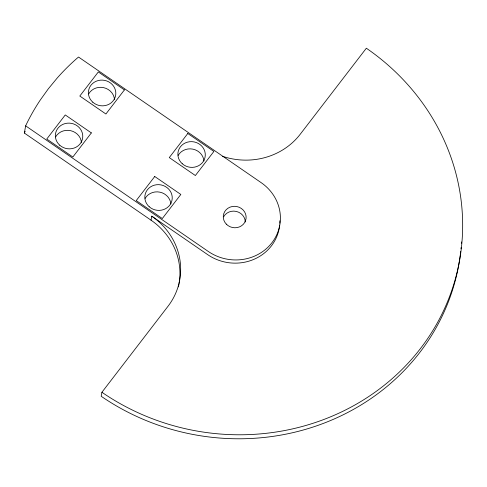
<?xml version="1.0" encoding="UTF-8"?>
<svg xmlns="http://www.w3.org/2000/svg" width="487" height="487" viewBox="0 0 487 487"><rect width="100%" height="100%" fill="white"/><g stroke="black" fill="none" stroke-linecap="round" stroke-linejoin="round"><path stroke-width="0.73" d="M179.076 283.464A68.697 64.217 10.2 0 0 151.043 220.191L24.35 133.054L25.647 125.847L26.468 124.088A228.981 214.061 10.2 0 1 40.214 100.127L48.304 88.841L57.156 78.084A228.981 214.061 10.2 0 1 77.013 58.318L78.529 57.04L261.148 182.637A45.796 42.813 10.2 0 1 271.983 242.678A45.796 42.813 10.2 0 1 208.259 251.444L25.647 125.847M279.654 225.043A45.796 42.813 10.2 0 1 253.289 259.608A45.796 42.813 10.2 0 1 207.687 254.646L151.767 216.185A68.697 64.217 10.2 0 1 168.021 306.256L101.917 392.266L101.193 396.272A228.981 214.061 10.2 0 0 460.702 251.529M151.043 220.191L151.767 216.185M24.35 133.054L25.172 131.289M91.361 132.896L72.849 157.003L46.758 139.032L65.264 114.95L91.361 132.914M124.416 89.9L105.904 113.995L79.807 96.036L98.319 71.954L124.41 89.906M223.6 216.855A11.451 10.702 10.2 0 1 236.378 211.443A11.451 10.702 10.2 0 1 245.265 221.975M461.536 241.954A228.981 214.061 10.2 0 1 461.445 243.323M461.116 247.433A228.981 214.061 10.2 0 1 460.988 248.796M101.917 392.266A228.981 214.061 10.2 0 0 420.531 348.442A228.981 214.061 10.2 0 0 366.34 48.213L300.236 134.229A68.697 64.217 10.2 0 1 222.589 156.321M279.83 220.763A45.796 42.813 10.2 0 1 279.788 223.21M178.954 284.152A68.697 64.217 10.2 0 1 178.388 286.898M145.108 198.446A13.739 12.845 10.2 0 1 159.992 192.176A13.739 12.845 10.2 0 1 170.9 203.98M88.689 93.894A13.739 12.845 10.2 0 1 103.573 87.63A13.739 12.845 10.2 0 1 114.482 99.433M178.163 155.438A13.739 12.845 10.2 0 1 193.041 149.168A13.739 12.845 10.2 0 1 203.956 160.972M55.634 136.908A13.739 12.845 10.2 0 1 70.518 130.644A13.739 12.845 10.2 0 1 81.426 142.447M154.738 176.501L136.226 200.589L162.323 218.535L180.829 194.453L154.738 176.501M187.787 133.499L169.281 157.581L195.372 175.527L213.884 151.445L187.787 133.499M226.297 224.123A11.451 10.702 10.2 0 0 245.612 220.477A11.451 10.702 10.2 0 0 232.202 206.518A11.451 10.702 10.2 0 0 226.297 224.123M149.205 206.75A13.739 12.845 10.2 0 0 171.899 200.674A13.739 12.845 10.2 0 0 154.482 185.133A13.739 12.845 10.2 0 0 149.205 206.75M92.786 102.203A13.739 12.845 10.2 0 0 115.48 96.128A13.739 12.845 10.2 0 0 98.07 80.586A13.739 12.845 10.2 0 0 92.786 102.203M182.26 163.742A13.739 12.845 10.2 0 0 204.948 157.672A13.739 12.845 10.2 0 0 187.538 142.125A13.739 12.845 10.2 0 0 182.26 163.742M59.731 145.211A13.739 12.845 10.2 0 0 82.425 139.142A13.739 12.845 10.2 0 0 65.014 123.601A13.739 12.845 10.2 0 0 59.731 145.211"/></g></svg>
